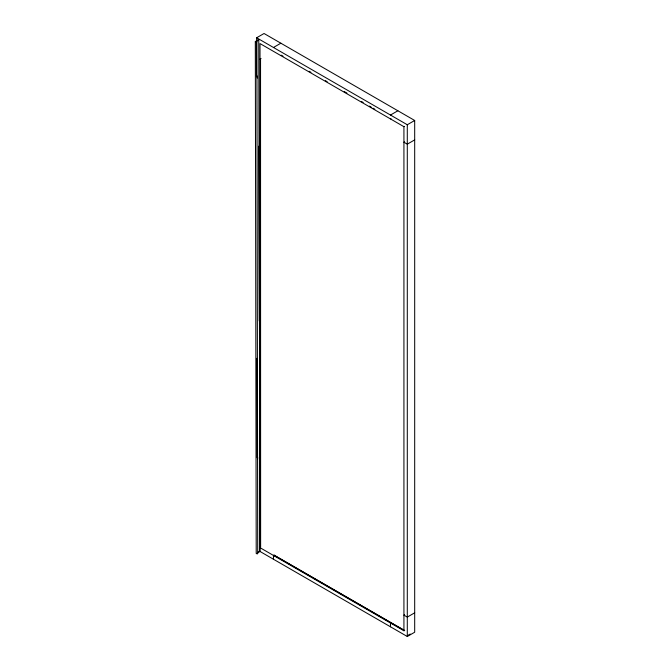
<?xml version="1.0" encoding="UTF-8"?>
<svg xmlns="http://www.w3.org/2000/svg" width="670" height="670" viewBox="0 0 670 670"><rect width="100%" height="100%" fill="white"/><g stroke="black" fill="none" stroke-linecap="round" stroke-linejoin="round"><path stroke-width="1" d="M403.926 630.771L260.01 547.675L260.01 43.575L403.926 126.689L403.926 630.771L404.429 630.478M259.139 39.53L256.384 41.121L256.886 41.481L257.724 553.629A0.838 0.486 0.3 0 1 257.297 553.881L256.216 553.537L255.312 41.624L258.762 39.346L260.027 551.444L257.288 553.035M256.886 41.481L256.828 41.716A0.838 0.486 0.3 0 1 256.392 41.975L255.312 41.624M274.072 555.229L273.796 556.025L274.072 555.229L404.663 630.621M390.811 623.586L391.087 622.698L390.811 623.569M258.009 552.247L259.667 551.268L259.633 547.03M260.01 59.127L260.546 58.818L260.571 547.348L260.01 547.675M256.644 40.837L256.644 37.771L264.047 33.5L414.688 120.474L414.688 632.229L407.293 636.5L259.298 551.058M273.997 47.168L280.856 43.207M260.546 58.726L261.049 58.432M390.476 115.039L397.871 110.768M390.476 118.917L391.012 118.615M403.926 126.689L404.429 126.395M256.644 37.771L407.293 124.746L414.688 120.474M404.462 141.906L403.926 142.216L407.293 144.159L414.688 139.888M260.01 532.055L260.496 531.628M404.462 614.834L403.926 615.144L407.293 617.087L414.688 612.816M391.054 622.681L390.476 623L390.476 626.793M408.03 635.302L410.249 634.021M260.563 547.356L260.496 58.7M281.241 55.174L283.033 56.213M309.138 71.28L310.939 72.326M325.344 80.635L327.144 81.673M344.246 91.547L346.951 93.113M361.348 101.43L363.148 102.468M369.455 106.103L371.247 107.141M373.048 108.18L374.848 109.218M404.63 630.545L274.038 555.12L273.46 555.438L273.46 559.232M258.955 146.127L259.257 320.964M256.384 41.121L256.451 76.715M256.945 358.316L257.121 457.769M407.293 124.746L407.293 636.5M257.623 457.007L257.623 459.101M257.322 76.02L257.322 78.114"/></g></svg>
